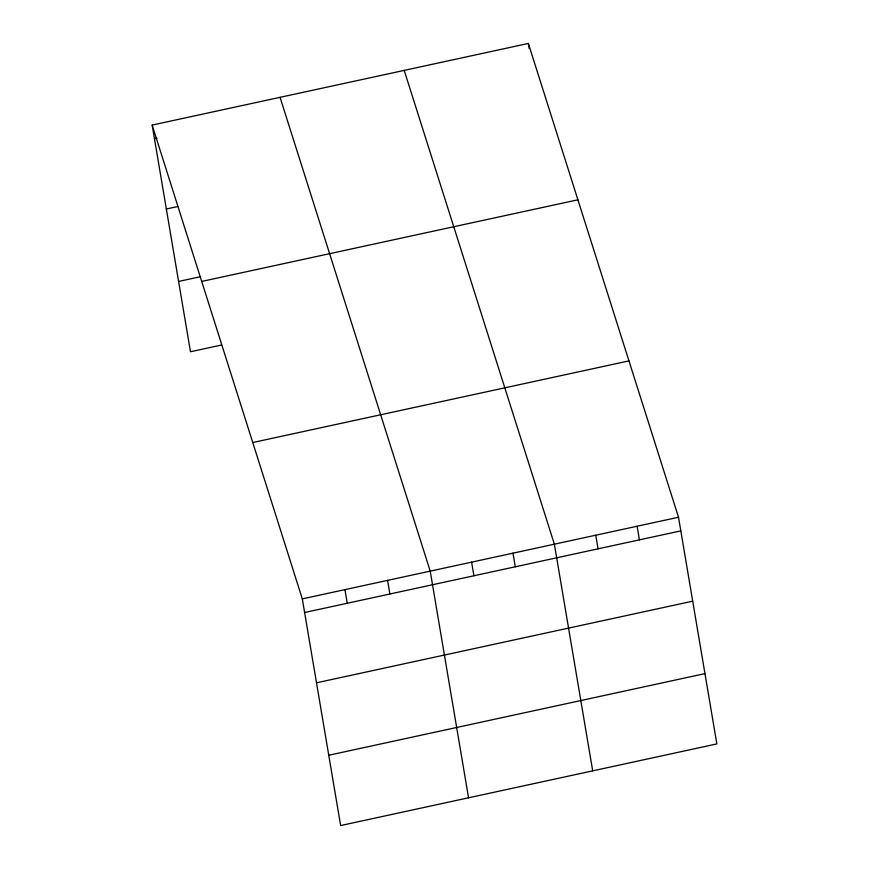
<?xml version="1.0" encoding="UTF-8"?>
<svg xmlns="http://www.w3.org/2000/svg" width="869" height="869" viewBox="0 0 869 869"><rect width="100%" height="100%" fill="white"/><g stroke="black" fill="none" stroke-linecap="round" stroke-linejoin="round"><path stroke-width="1.3" d="M152.151 125.082L528.352 43.45L678.515 517.251L716.849 743.918L340.648 825.55L302.314 598.882L152.151 125.082L190.485 351.749L221.497 345.026M154.454 138.703L157.039 138.138M166.348 209.005L177.971 206.485M178.601 281.447L200.565 276.679M201.706 281.437L577.907 199.805M252.76 442.527L628.96 360.896M302.314 598.882L678.515 517.251M304.617 612.504L680.818 530.872M316.512 682.806L692.712 601.174M328.754 755.248L704.955 673.616M404.204 70.389L554.368 544.19L592.701 770.857M280.057 97.328L430.22 571.129L468.554 797.796M637.129 526.234L639.432 539.855M528.352 43.45L529.188 48.403M595.743 535.206L598.057 548.828M512.982 553.162L515.284 566.794M471.606 562.145L473.909 575.767M387.585 580.373L389.888 593.994M344.95 589.627L347.252 603.249"/></g></svg>
